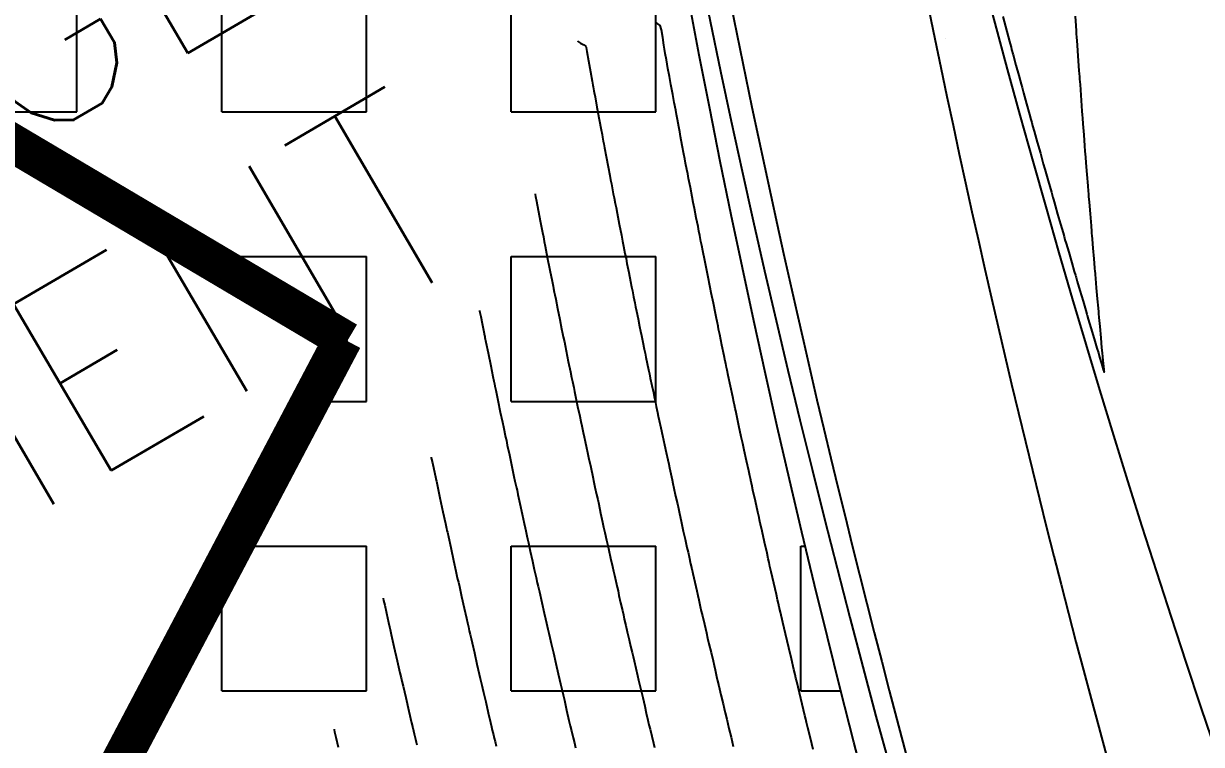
# Model space of a CAD drawing. Header units: feet. Extents: x 23 to 2149517, y -26 to 355304.
# Drawn here: x 2137437.8 to 2137498.9, y 340583.2 to 340620.5 of the extents above; entities that cross this region are included whole.
import ezdxf

# ---------------------------------------------------------------- set-up
doc = ezdxf.new("R2010")
doc.units = ezdxf.units.FT
doc.header["$MEASUREMENT"] = 0
doc.linetypes.add('xhpc023-pt$0$CL', pattern=[0.7, 0.5, -0.05, 0.1, -0.05])
for name, color, linetype in [('A-EC-CURLEX-MATTING', 6, 'Continuous'), ('A-EC-SILT-FENCE', 4, 'SILT_FENCE'), ('C-TOPO-MAJR-N', 7, 'Continuous'), ('C-TOPO-MINR-N', 2, 'Continuous'), ('xhpc023-pav$0$A-PV-BC', 2, 'Continuous'), ('xhpc023-pt$0$V-LOT-NO_OPENSPACES', 7, 'Continuous'), ('xhpc023-pt$0$V-PROP-RWAY-N', 7, 'Continuous'), ('xhpc023-pt$0$V-RWAY-CNTR-N', 4, 'xhpc023-pt$0$CL')]:
    doc.layers.add(name, color=color, linetype=linetype)
doc.styles.get("Standard").update_dxf_attribs({"font": 'arial.ttf'})
doc.styles.add('xhpc023-pt$0$L100', font='simplex', dxfattribs={"height": 10})
doc.linetypes.add('SILT_FENCE', pattern='A,0.5,-0.1,["SF",Standard,S=0.1,R=0,X=-0.1,Y=-0.05],-0.1', length=0.7)

# ---------------------------------------------------------------- blocks, each defined once
blk = doc.blocks.new('xhpc023-pav')
at = {"layer": 'xhpc023-pav$0$A-PV-BC'}
blk.add_arc((2138085.448, 340781.127), 618.5, 189.308696, 218.608714, dxfattribs=at)
blk = doc.blocks.new('xhpc023-pt')
at = {"layer": 'xhpc023-pt$0$V-PROP-RWAY-N'}
blk.add_arc((2138085.362, 340747.681), 625, 187.589997, 218.608714, dxfattribs=at)
at = {"layer": 'xhpc023-pt$0$V-RWAY-CNTR-N'}
blk.add_arc((2138079.026, 340789.169), 600, 189.776189, 218.608714, dxfattribs=at)
at = {"layer": 'xhpc023-pt$0$V-LOT-NO_OPENSPACES', "insert": (2137413.57, 340624.95), "char_height": 10, "width": 102.65473, "attachment_point": 5, "rotation": 30.32914, "style": 'xhpc023-pt$0$L100'}
blk.add_mtext('BLOCK B \\P21\\POPEN SPACE/\\PDRAINAGE EASEMENT', dxfattribs=at)

msp = doc.modelspace()

# ---------------------------------------------------------------- block references
at = {"layer": 'A-EC-CURLEX-MATTING'}
msp.add_blockref('xhpc023-pt', (0, 0), dxfattribs=at)

# ---------------------------------------------------------------- next in the draw order: hatches: boundary and pattern name
h = msp.add_hatch(dxfattribs=at)
h.set_pattern_fill('SQUARE', color=256, scale=60)
h.set_pattern_definition([(0, (-6.905, -4.04), (0, 7.5), [7.5, -7.5]), (90, (-6.905, -4.04), (-7.5, 5e-16), [7.5, -7.5])])
edge = h.paths.add_edge_path()
edge.add_arc((2138044.92, 340728.888), 582.55, 186.445842, 221.755021, ccw=False)
edge.add_arc((2136881.465, 340563.607), 593.06, 9.695913, 28.023751)
edge.add_line((2137404.99, 340842.248), (2137360.887, 340917.634))
edge.add_arc((2137447.708, 341046.588), 155.457, 211.20002, 236.04866, ccw=False)
edge.add_line((2137314.735, 340966.056), (2137301.641, 340964.695))
edge.add_line((2137301.641, 340964.695), (2137293.912, 340952.908))
edge.add_line((2137293.912, 340952.908), (2137303.613, 340937.493))
edge.add_line((2137303.613, 340937.493), (2137345.99, 340840.887))
edge.add_line((2137345.99, 340840.887), (2137331.35, 340808.337))
edge.add_line((2137331.35, 340808.337), (2137355.481, 340807.848))
edge.add_line((2137355.481, 340807.848), (2137372.696, 340756.316))
edge.add_line((2137372.696, 340756.316), (2137351.027, 340683.383))
edge.add_line((2137351.027, 340683.383), (2137357.983, 340661.33))
edge.add_line((2137357.983, 340661.33), (2137454.597, 340604.082))
edge.add_line((2137454.597, 340604.082), (2137415.547, 340530.507))
edge.add_line((2137415.547, 340530.507), (2137390.499, 340493.752))
edge.add_line((2137390.499, 340493.752), (2137422.027, 340493.4))
edge.add_line((2137422.027, 340493.4), (2137396.265, 340470.455))
edge.add_line((2137396.265, 340470.455), (2137454.81, 340441.952))
edge.add_line((2137454.81, 340441.952), (2137478.721, 340421.222))
edge.add_line((2137478.721, 340421.222), (2137537.813, 340413.158))
edge.add_line((2137537.813, 340413.158), (2137543.89, 340415.228))
edge.add_line((2137543.89, 340415.228), (2137550.004, 340414.643))
edge.add_line((2137550.004, 340414.643), (2137577.55, 340364.916))
edge.add_line((2137577.55, 340364.916), (2137601.618, 340330.661))
edge.add_line((2137601.618, 340330.661), (2137610.339, 340340.941))

# ---------------------------------------------------------------- next in the draw order: linework, layer by layer
for points in [[(2137670.619, 340388.884, -0.020906), (2137597.856, 340483.229, -0.00681), (2137601.185, 340497.473), (2137834.966, 340634.243, -5.810571), (2137834.966, 340634.243, 0.811703), (2137866.43, 340724.84, 0.069055), (2137866.43, 340724.84), (2137654.428, 341086.225, -0.149441), (2137653.08, 341091.915, 0.824303), (2137560.967, 341116.03, -0.149441), (2137557.004, 341111.731), (2137389.056, 341013.475, -0.149441), (2137383.367, 341012.127, 0.824289), (2137359.25, 340920.014, -0.14935), (2137363.552, 340916.049), (2137406.285, 340843.006, -0.100424), (2137467.541, 340663.682, 0.039884), (2137488.119, 340566.524, 0.039884)], [(2137660.464, 340381.436, -0.020999), (2137590.348, 340472.582, -0.432054), (2137598.499, 340508.066), (2137827.008, 340641.752, -0.15088), (2137838.5, 340644.441, 0.784499), (2137861.312, 340715.672, -0.088743), (2137856.2, 340721.534), (2137645.797, 341081.176, -0.149441), (2137643.101, 341092.555, 0.824303), (2137569.98, 341111.698, -0.149441), (2137562.054, 341103.1), (2137394.106, 341004.844, -0.149441), (2137382.727, 341002.148, 0.824289), (2137363.582, 340929.027, -0.14935), (2137372.182, 340921.101), (2137414.916, 340848.055, -0.100424), (2137477.458, 340664.968, 0.039884), (2137497.706, 340569.369, 1.206369)], [(2137396.265, 340470.455), (2137454.81, 340441.952), (2137478.721, 340421.222), (2137537.813, 340413.158), (2137543.89, 340415.228), (2137550.004, 340414.643), (2137577.55, 340364.916), (2137601.618, 340330.661), (2137610.339, 340340.941, -0.155296), (2137466.053, 340663.489, 0.080141), (2137404.99, 340842.248)]]:
    msp.add_lwpolyline(points, format="xyb", dxfattribs=at)
msp.add_lwpolyline([(2137357.983, 340661.33), (2137454.597, 340604.082), (2137454.597, 340604.082), (2137415.547, 340530.507)], dxfattribs=at)
at = {"layer": 'A-EC-SILT-FENCE', "const_width": 2, "elevation": 568}
msp.add_lwpolyline([(2137454.597, 340604.082), (2137357.983, 340661.33), (2137351.027, 340683.383), (2137372.696, 340756.316)], dxfattribs=at)
at = {"layer": 'A-EC-SILT-FENCE', "const_width": 2}
msp.add_lwpolyline([(2137390.499, 340493.752), (2137415.547, 340530.507), (2137454.392, 340604.203)], dxfattribs=at)
at = {"layer": 'C-TOPO-MAJR-N', "color": 7, "linetype": 'Continuous', "lineweight": -3}
for points, elevation in [([(2137478.74, 340582.922), (2137478.598, 340583.506), (2137478.464, 340584.056), (2137478.399, 340584.32), (2137478.357, 340584.505), (2137478.314, 340584.69), (2137478.245, 340584.977), (2137478.103, 340585.565), (2137477.962, 340586.154), (2137477.893, 340586.442), (2137477.85, 340586.63), (2137477.807, 340586.818), (2137477.746, 340587.078), (2137477.617, 340587.62), (2137477.481, 340588.195), (2137477.395, 340588.557), (2137477.31, 340588.921), (2137477.175, 340589.5), (2137477.048, 340590.044), (2137476.987, 340590.306), (2137476.945, 340590.493), (2137476.904, 340590.68), (2137476.838, 340590.965), (2137476.705, 340591.547), (2137476.571, 340592.129), (2137476.505, 340592.415), (2137476.462, 340592.613), (2137476.418, 340592.811), (2137476.354, 340593.094), (2137476.224, 340593.669), (2137476.094, 340594.246), (2137476.029, 340594.531), (2137476.003, 340594.652), (2137475.965, 340594.83), (2137475.939, 340594.951), (2137475.876, 340595.232), (2137475.749, 340595.801), (2137475.623, 340596.37), (2137475.56, 340596.653), (2137475.532, 340596.783), (2137475.492, 340596.973), (2137475.464, 340597.103), (2137475.408, 340597.359), (2137475.294, 340597.882), (2137475.172, 340598.436), (2137475.096, 340598.784), (2137475.02, 340599.135), (2137474.9, 340599.693), (2137474.786, 340600.22), (2137474.731, 340600.477), (2137474.705, 340600.604), (2137474.666, 340600.789), (2137474.64, 340600.916), (2137474.581, 340601.193), (2137474.463, 340601.751), (2137474.344, 340602.31), (2137474.285, 340602.589), (2137474.258, 340602.723), (2137474.218, 340602.92), (2137474.19, 340603.054), (2137474.133, 340603.328), (2137474.019, 340603.876), (2137473.904, 340604.426), (2137473.846, 340604.706), (2137473.814, 340604.864), (2137473.768, 340605.096), (2137473.736, 340605.254), (2137473.68, 340605.525), (2137473.572, 340606.055), (2137473.462, 340606.587), (2137473.406, 340606.864), (2137473.37, 340607.045), (2137473.318, 340607.31), (2137473.282, 340607.491), (2137473.229, 340607.755), (2137473.127, 340608.263), (2137473.024, 340608.773), (2137472.969, 340609.046), (2137472.928, 340609.258), (2137472.868, 340609.568), (2137472.827, 340609.781), (2137472.779, 340610.026), (2137472.688, 340610.484), (2137472.593, 340610.962), (2137472.533, 340611.263), (2137472.474, 340611.566), (2137472.381, 340612.048), (2137472.29, 340612.513), (2137472.242, 340612.762), (2137472.2, 340612.986), (2137472.138, 340613.312), (2137472.096, 340613.536), (2137472.049, 340613.782), (2137471.963, 340614.231), (2137471.877, 340614.683), (2137471.828, 340614.937), (2137471.78, 340615.194), (2137471.711, 340615.569), (2137471.663, 340615.825), (2137471.621, 340616.053), (2137471.546, 340616.453), (2137471.469, 340616.862), (2137471.421, 340617.12), (2137471.372, 340617.384), (2137471.295, 340617.804), (2137471.22, 340618.211), (2137471.179, 340618.436), (2137471.138, 340618.66), (2137471.079, 340618.986), (2137471.038, 340619.21), (2137471.008, 340619.428), (2137470.952, 340619.818), (2137470.884, 340620.212), (2137470.815, 340620.443), (2137470.58, 340620.614)], 570), ([(2137488.566, 340620.912), (2137488.707, 340620.39), (2137488.848, 340619.87), (2137488.918, 340619.611), (2137488.95, 340619.492), (2137488.997, 340619.318), (2137489.029, 340619.198), (2137489.102, 340618.93), (2137489.25, 340618.391), (2137489.397, 340617.852), (2137489.469, 340617.588), (2137489.519, 340617.406), (2137489.569, 340617.224), (2137489.644, 340616.95), (2137489.799, 340616.392), (2137489.953, 340615.836), (2137490.028, 340615.566), (2137490.071, 340615.409), (2137490.115, 340615.251), (2137490.193, 340614.972), (2137490.355, 340614.394), (2137490.517, 340613.819), (2137490.593, 340613.547), (2137490.631, 340613.413), (2137490.668, 340613.28), (2137490.748, 340612.997), (2137490.918, 340612.401), (2137491.087, 340611.806), (2137491.166, 340611.529), (2137491.196, 340611.42), (2137491.227, 340611.311), (2137491.283, 340611.117), (2137491.411, 340610.673), (2137491.563, 340610.145), (2137491.69, 340609.702), (2137491.745, 340609.512), (2137491.769, 340609.428), (2137491.793, 340609.343), (2137491.851, 340609.147), (2137491.984, 340608.69), (2137492.142, 340608.147), (2137492.275, 340607.691), (2137492.331, 340607.498), (2137492.348, 340607.438), (2137492.366, 340607.377), (2137492.425, 340607.179), (2137492.563, 340606.71), (2137492.728, 340606.151), (2137492.866, 340605.683), (2137492.924, 340605.486), (2137492.945, 340605.413), (2137493.002, 340605.224), (2137493.138, 340604.769), (2137493.303, 340604.214), (2137493.448, 340603.728), (2137493.524, 340603.475), (2137493.583, 340603.263), (2137493.678, 340602.924), (2137493.771, 340602.612), (2137493.825, 340602.478), (2137493.825, 340602.619), (2137493.794, 340602.933), (2137493.755, 340603.272), (2137493.731, 340603.485), (2137493.708, 340603.748), (2137493.662, 340604.256), (2137493.61, 340604.837), (2137493.567, 340605.314), (2137493.549, 340605.513), (2137493.54, 340605.6), (2137493.523, 340605.802), (2137493.481, 340606.282), (2137493.431, 340606.855), (2137493.39, 340607.336), (2137493.372, 340607.54), (2137493.365, 340607.613), (2137493.358, 340607.685), (2137493.342, 340607.882), (2137493.303, 340608.346), (2137493.256, 340608.899), (2137493.217, 340609.365), (2137493.2, 340609.566), (2137493.191, 340609.667), (2137493.182, 340609.768), (2137493.158, 340610.056), (2137493.108, 340610.675), (2137493.058, 340611.296), (2137493.034, 340611.59), (2137493.022, 340611.72), (2137493.011, 340611.85), (2137492.989, 340612.131), (2137492.942, 340612.726), (2137492.896, 340613.324), (2137492.873, 340613.612), (2137492.86, 340613.772), (2137492.846, 340613.931), (2137492.825, 340614.207), (2137492.782, 340614.779), (2137492.739, 340615.352), (2137492.718, 340615.634), (2137492.702, 340615.822), (2137492.687, 340616.011), (2137492.667, 340616.28), (2137492.628, 340616.829), (2137492.588, 340617.379), (2137492.568, 340617.654), (2137492.558, 340617.779), (2137492.543, 340617.963), (2137492.533, 340618.089), (2137492.515, 340618.351), (2137492.479, 340618.877), (2137492.442, 340619.405), (2137492.424, 340619.672), (2137492.413, 340619.814), (2137492.396, 340620.023), (2137492.385, 340620.165), (2137492.368, 340620.421), (2137492.335, 340620.924)], 570), ([(2137456.461, 340590.772), (2137456.466, 340590.748), (2137456.488, 340590.649), (2137456.542, 340590.407), (2137456.635, 340589.991), (2137456.744, 340589.503), (2137456.793, 340589.283), (2137456.809, 340589.212), (2137456.826, 340589.142), (2137456.885, 340588.883), (2137457.025, 340588.265), (2137457.193, 340587.527), (2137457.334, 340586.907), (2137457.394, 340586.643), (2137457.415, 340586.554), (2137457.437, 340586.465), (2137457.495, 340586.211), (2137457.633, 340585.616), (2137457.797, 340584.906), (2137457.935, 340584.305), (2137457.996, 340584.041), (2137458.032, 340583.894), (2137458.068, 340583.747), (2137458.104, 340583.601), (2137458.141, 340583.455), (2137458.177, 340583.309), (2137458.214, 340583.163)], 565)]:
    msp.add_lwpolyline(points, dxfattribs=dict(at, elevation=elevation))
at = {"layer": 'C-TOPO-MINR-N', "color": 2, "linetype": 'Continuous', "lineweight": -3}
for points, elevation in [([(2137466.53, 340619.629), (2137466.54, 340619.623), (2137466.586, 340619.596), (2137466.694, 340619.532), (2137466.855, 340619.437), (2137466.961, 340619.374), (2137466.974, 340619.3), (2137467.011, 340619.098), (2137467.098, 340618.619), (2137467.202, 340618.046), (2137467.29, 340617.563), (2137467.328, 340617.355), (2137467.346, 340617.256), (2137467.364, 340617.158), (2137467.382, 340617.061), (2137467.4, 340616.964), (2137467.442, 340616.738), (2137467.54, 340616.209), (2137467.657, 340615.575), (2137467.758, 340615.035), (2137467.804, 340614.786), (2137467.83, 340614.65), (2137467.868, 340614.451), (2137467.894, 340614.315), (2137467.933, 340614.105), (2137468.018, 340613.656), (2137468.119, 340613.124), (2137468.205, 340612.667), (2137468.248, 340612.441), (2137468.289, 340612.232), (2137468.348, 340611.927), (2137468.389, 340611.719), (2137468.429, 340611.513), (2137468.489, 340611.211), (2137468.53, 340611.005), (2137468.587, 340610.71), (2137468.696, 340610.144), (2137468.806, 340609.574), (2137468.866, 340609.265), (2137468.918, 340609.007), (2137468.994, 340608.629), (2137469.047, 340608.37), (2137469.098, 340608.11), (2137469.19, 340607.643), (2137469.282, 340607.172), (2137469.336, 340606.901), (2137469.377, 340606.702), (2137469.442, 340606.386), (2137469.506, 340606.07), (2137469.547, 340605.87), (2137469.595, 340605.635), (2137469.674, 340605.24), (2137469.753, 340604.842), (2137469.802, 340604.599), (2137469.848, 340604.377), (2137469.922, 340604.025), (2137469.995, 340603.676), (2137470.04, 340603.46), (2137470.082, 340603.254), (2137470.148, 340602.927), (2137470.215, 340602.601), (2137470.257, 340602.395), (2137470.305, 340602.166), (2137470.385, 340601.793), (2137470.464, 340601.421), (2137470.511, 340601.198), (2137470.551, 340601.005), (2137470.614, 340600.7), (2137470.678, 340600.396), (2137470.718, 340600.203), (2137470.767, 340599.975), (2137470.849, 340599.591), (2137470.934, 340599.2), (2137470.987, 340598.954), (2137471.041, 340598.709), (2137471.126, 340598.321), (2137471.209, 340597.94), (2137471.259, 340597.713), (2137471.3, 340597.519), (2137471.365, 340597.213), (2137471.43, 340596.906), (2137471.471, 340596.712), (2137471.524, 340596.471), (2137471.616, 340596.062), (2137471.707, 340595.655), (2137471.759, 340595.419), (2137471.817, 340595.151), (2137471.901, 340594.76), (2137471.959, 340594.492), (2137472.014, 340594.247), (2137472.111, 340593.82), (2137472.207, 340593.394), (2137472.262, 340593.154), (2137472.316, 340592.904), (2137472.396, 340592.539), (2137472.451, 340592.289), (2137472.508, 340592.041), (2137472.61, 340591.598), (2137472.712, 340591.156), (2137472.768, 340590.911), (2137472.82, 340590.677), (2137472.896, 340590.335), (2137472.948, 340590.101), (2137473.004, 340589.861), (2137473.106, 340589.425), (2137473.211, 340588.973), (2137473.278, 340588.688), (2137473.345, 340588.405), (2137473.452, 340587.955), (2137473.555, 340587.521), (2137473.611, 340587.283), (2137473.664, 340587.051), (2137473.74, 340586.713), (2137473.793, 340586.482), (2137473.854, 340586.227), (2137473.966, 340585.762), (2137474.078, 340585.298), (2137474.139, 340585.045), (2137474.191, 340584.819), (2137474.267, 340584.49), (2137474.319, 340584.264), (2137474.379, 340584.018), (2137474.49, 340583.563), (2137474.605, 340583.09)], 569), ([(2137464.333, 340611.714), (2137464.338, 340611.687), (2137464.357, 340611.585), (2137464.406, 340611.332), (2137464.495, 340610.872), (2137464.618, 340610.236), (2137464.72, 340609.711), (2137464.764, 340609.484), (2137464.787, 340609.367), (2137464.811, 340609.25), (2137464.859, 340609.007), (2137464.969, 340608.444), (2137465.102, 340607.772), (2137465.214, 340607.2), (2137465.266, 340606.939), (2137465.293, 340606.808), (2137465.332, 340606.616), (2137465.359, 340606.485), (2137465.404, 340606.263), (2137465.5, 340605.781), (2137465.614, 340605.212), (2137465.712, 340604.725), (2137465.759, 340604.491), (2137465.797, 340604.311), (2137465.852, 340604.047), (2137465.889, 340603.866), (2137465.947, 340603.584), (2137466.058, 340603.038), (2137466.17, 340602.489), (2137466.23, 340602.2), (2137466.273, 340601.992), (2137466.338, 340601.688), (2137466.382, 340601.48), (2137466.438, 340601.212), (2137466.542, 340600.708), (2137466.647, 340600.203), (2137466.705, 340599.928), (2137466.755, 340599.696), (2137466.828, 340599.355), (2137466.878, 340599.123), (2137466.929, 340598.892), (2137467.003, 340598.554), (2137467.054, 340598.323), (2137467.111, 340598.052), (2137467.217, 340597.551), (2137467.323, 340597.048), (2137467.382, 340596.771), (2137467.439, 340596.516), (2137467.522, 340596.143), (2137467.579, 340595.887), (2137467.634, 340595.632), (2137467.733, 340595.174), (2137467.832, 340594.715), (2137467.888, 340594.453), (2137467.951, 340594.177), (2137468.042, 340593.773), (2137468.105, 340593.497), (2137468.158, 340593.254), (2137468.25, 340592.833), (2137468.343, 340592.411), (2137468.397, 340592.163), (2137468.442, 340591.966), (2137468.514, 340591.653), (2137468.586, 340591.34), (2137468.632, 340591.143), (2137468.683, 340590.911), (2137468.77, 340590.523), (2137468.857, 340590.133), (2137468.91, 340589.897), (2137468.958, 340589.688), (2137469.035, 340589.358), (2137469.112, 340589.028), (2137469.161, 340588.819), (2137469.21, 340588.612), (2137469.288, 340588.284), (2137469.366, 340587.955), (2137469.415, 340587.748), (2137469.467, 340587.517), (2137469.553, 340587.137), (2137469.64, 340586.757), (2137469.693, 340586.522), (2137469.745, 340586.305), (2137469.828, 340585.961), (2137469.911, 340585.617), (2137469.963, 340585.4), (2137470.016, 340585.173), (2137470.1, 340584.807), (2137470.184, 340584.44), (2137470.238, 340584.208), (2137470.293, 340583.98), (2137470.381, 340583.62), (2137470.47, 340583.259), (2137470.525, 340583.031)], 568), ([(2137461.456, 340605.677), (2137461.46, 340605.656), (2137461.477, 340605.571), (2137461.52, 340605.361), (2137461.592, 340605), (2137461.677, 340604.576), (2137461.716, 340604.384), (2137461.727, 340604.328), (2137461.739, 340604.272), (2137461.787, 340604.036), (2137461.901, 340603.479), (2137462.037, 340602.812), (2137462.152, 340602.25), (2137462.202, 340602.005), (2137462.228, 340601.883), (2137462.253, 340601.762), (2137462.3, 340601.538), (2137462.407, 340601.023), (2137462.534, 340600.41), (2137462.642, 340599.889), (2137462.691, 340599.654), (2137462.73, 340599.473), (2137462.769, 340599.292), (2137462.809, 340599.113), (2137462.848, 340598.933), (2137462.897, 340598.702), (2137463.005, 340598.19), (2137463.134, 340597.584), (2137463.243, 340597.069), (2137463.294, 340596.83), (2137463.324, 340596.693), (2137463.369, 340596.493), (2137463.399, 340596.356), (2137463.447, 340596.137), (2137463.548, 340595.667), (2137463.667, 340595.113), (2137463.769, 340594.64), (2137463.818, 340594.415), (2137463.855, 340594.249), (2137463.91, 340594.006), (2137463.948, 340593.84), (2137463.994, 340593.631), (2137464.089, 340593.198), (2137464.2, 340592.688), (2137464.296, 340592.252), (2137464.343, 340592.038), (2137464.387, 340591.846), (2137464.452, 340591.566), (2137464.496, 340591.374), (2137464.56, 340591.088), (2137464.682, 340590.537), (2137464.805, 340589.984), (2137464.871, 340589.692), (2137464.92, 340589.478), (2137464.994, 340589.164), (2137465.044, 340588.95), (2137465.094, 340588.737), (2137465.168, 340588.426), (2137465.219, 340588.212), (2137465.283, 340587.928), (2137465.405, 340587.391), (2137465.527, 340586.852), (2137465.593, 340586.562), (2137465.649, 340586.329), (2137465.732, 340585.988), (2137465.788, 340585.755), (2137465.852, 340585.476), (2137465.972, 340584.957), (2137466.092, 340584.437), (2137466.158, 340584.153), (2137466.219, 340583.897), (2137466.311, 340583.525), (2137466.373, 340583.27), (2137466.436, 340583.016)], 567), ([(2137458.954, 340598.073), (2137458.958, 340598.054), (2137458.975, 340597.975), (2137459.016, 340597.783), (2137459.086, 340597.452), (2137459.168, 340597.064), (2137459.205, 340596.889), (2137459.22, 340596.824), (2137459.274, 340596.57), (2137459.405, 340595.966), (2137459.56, 340595.244), (2137459.691, 340594.636), (2137459.747, 340594.376), (2137459.769, 340594.279), (2137459.791, 340594.182), (2137459.844, 340593.944), (2137459.966, 340593.388), (2137460.111, 340592.723), (2137460.234, 340592.161), (2137460.289, 340591.912), (2137460.324, 340591.758), (2137460.36, 340591.605), (2137460.411, 340591.375), (2137460.526, 340590.859), (2137460.663, 340590.245), (2137460.779, 340589.725), (2137460.832, 340589.488), (2137460.879, 340589.284), (2137460.927, 340589.081), (2137460.975, 340588.879), (2137461.022, 340588.677), (2137461.075, 340588.447), (2137461.189, 340587.943), (2137461.325, 340587.346), (2137461.44, 340586.838), (2137461.494, 340586.602), (2137461.528, 340586.46), (2137461.578, 340586.252), (2137461.612, 340586.11), (2137461.665, 340585.883), (2137461.777, 340585.395), (2137461.91, 340584.82), (2137462.023, 340584.33), (2137462.077, 340584.097), (2137462.118, 340583.927), (2137462.179, 340583.678), (2137462.221, 340583.508), (2137462.262, 340583.339), (2137462.324, 340583.092)], 566), ([(2137453.917, 340583.979), (2137453.924, 340583.948), (2137453.951, 340583.837), (2137454.016, 340583.562), (2137454.137, 340583.049)], 564)]:
    msp.add_lwpolyline(points, dxfattribs=dict(at, elevation=elevation))

# ---------------------------------------------------------------- next in the draw order: block references
msp.add_blockref('xhpc023-pav', (0, 0))

doc.saveas('drawing.dxf')
